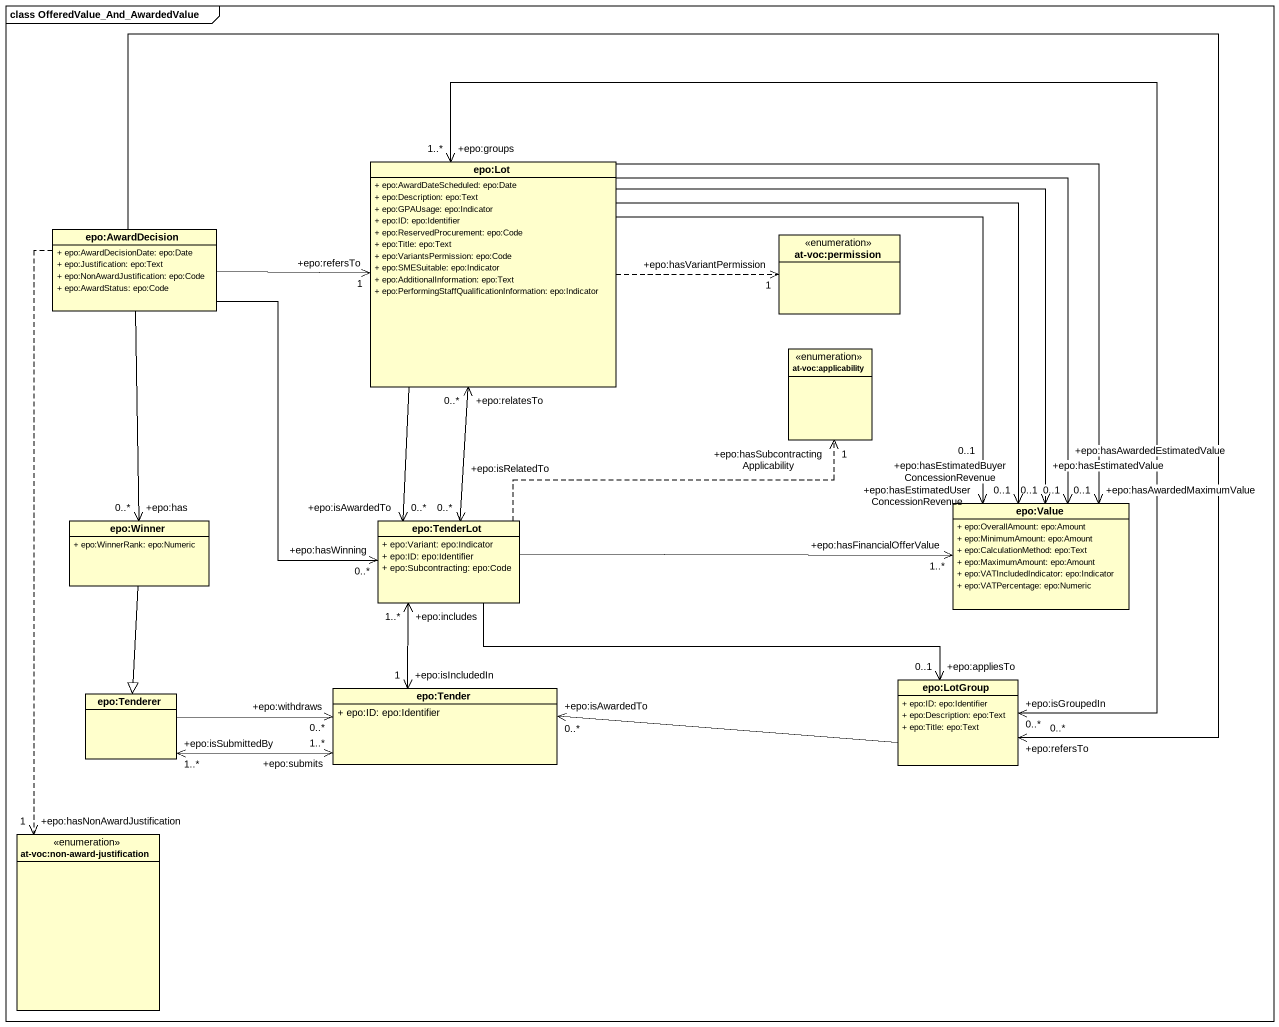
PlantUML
@startuml
mainframe class OfferedValue_And_AwardedValue
hide circle
hide empty members
skinparam classAttributeIconSize 0
class "epo:Lot" as epo_Lot {
  + epo:AwardDateScheduled: epo:Date
  + epo:Description: epo:Text
  + epo:GPAUsage: epo:Indicator
  + epo:ID: epo:Identifier
  + epo:ReservedProcurement: epo:Code
  + epo:Title: epo:Text
  + epo:VariantsPermission: epo:Code
  + epo:SMESuitable: epo:Indicator
  + epo:AdditionalInformation: epo:Text
  + epo:PerformingStaffQualificationInformation: epo:Indicator
}
class "epo:AwardDecision" as epo_AwardDecision {
  + epo:AwardDecisionDate: epo:Date
  + epo:Justification: epo:Text
  + epo:NonAwardJustification: epo:Code
  + epo:AwardStatus: epo:Code
}
enum "at-voc:permission" as at_voc_permission
enum "at-voc:applicability" as at_voc_applicability
class "epo:Value" as epo_Value {
  + epo:OverallAmount: epo:Amount
  + epo:MinimumAmount: epo:Amount
  + epo:CalculationMethod: epo:Text
  + epo:MaximumAmount: epo:Amount
  + epo:VATIncludedIndicator: epo:Indicator
  + epo:VATPercentage: epo:Numeric
}
class "epo:Winner" as epo_Winner {
  + epo:WinnerRank: epo:Numeric
}
class "epo:TenderLot" as epo_TenderLot {
  + epo:Variant: epo:Indicator
  + epo:ID: epo:Identifier
  + epo:Subcontracting: epo:Code
}
class "epo:LotGroup" as epo_LotGroup {
  + epo:ID: epo:Identifier
  + epo:Description: epo:Text
  + epo:Title: epo:Text
}
class "epo:Tenderer" as epo_Tenderer
class "epo:Tender" as epo_Tender {
  + epo:ID: epo:Identifier
}
enum "at-voc:non-award-justification" as at_voc_non_award
epo_Lot .right.> "+epo:hasVariantPermission\n1" at_voc_permission
epo_Lot -right-> "+epo:hasAwardedMaximumValue\n0..1" epo_Value
epo_Lot -right-> "+epo:hasEstimatedBuyerConcessionRevenue\n0..1" epo_Value
epo_Lot -right-> "+epo:hasEstimatedUserConcessionRevenue\n0..1" epo_Value
epo_Lot -right-> "+epo:hasEstimatedValue\n0..1" epo_Value
epo_Lot -right-> "+epo:hasAwardedEstimatedValue\n0..1" epo_Value
epo_Lot --> "+epo:isAwardedTo\n0..*" epo_TenderLot
epo_Lot "+epo:groups\n1..*" <--> "+epo:isGroupedIn\n0..*" epo_LotGroup
epo_AwardDecision -right-> "+epo:refersTo\n1" epo_Lot
epo_AwardDecision --> "+epo:has\n0..*" epo_Winner
epo_AwardDecision --> "+epo:hasWinning\n0..*" epo_TenderLot
epo_AwardDecision -right-> "+epo:refersTo\n0..*" epo_LotGroup
epo_AwardDecision ..> "+epo:hasNonAwardJustification\n1" at_voc_non_award
epo_Winner --|> epo_Tenderer
epo_TenderLot "+epo:isRelatedTo\n0..*" <-up-> "+epo:relatesTo\n0..*" epo_Lot
epo_TenderLot .right.> "+epo:hasSubcontractingApplicability\n1" at_voc_applicability
epo_TenderLot -right-> "+epo:hasFinancialOfferValue\n1..*" epo_Value
epo_TenderLot -right-> "+epo:appliesTo\n0..1" epo_LotGroup
epo_LotGroup -left-> "+epo:isAwardedTo\n0..*" epo_Tender
epo_Tenderer "+epo:isSubmittedBy\n1..*" <-right-> "+epo:submits\n1..*" epo_Tender
epo_Tenderer -right-> "+epo:withdraws\n0..*" epo_Tender
epo_Tender "+epo:isIncludedIn\n1" <-up-> "+epo:includes\n1..*" epo_TenderLot
@enduml
